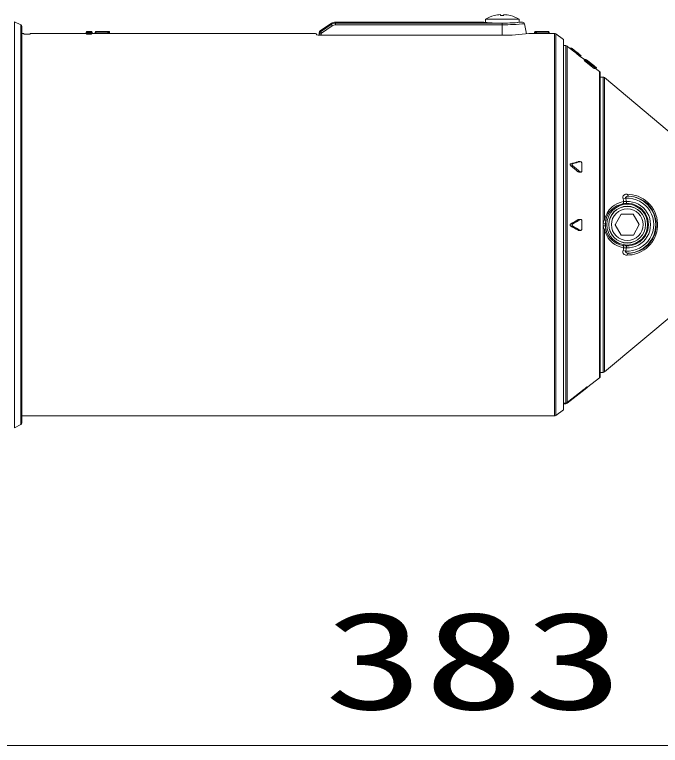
# Model space of a CAD drawing. Units: millimetres on the paper. Extents: x -63 to 65, y -59 to 60.
# Drawn here: x -3.17 to 12.7, y 13.7 to 31.67 of the extents above; entities that cross this region are included whole.
import ezdxf
from ezdxf.enums import TextEntityAlignment as Align

# ---------------------------------------------------------------- set-up
doc = ezdxf.new("R2010")
doc.units = ezdxf.units.MM
doc.layers.add('0-3_GAIKEI', color=4, linetype='Continuous', lineweight=9)
doc.layers.add('0-4_SUNPO', color=7, linetype='Continuous', lineweight=9)
doc.styles.add('ＭＳ ゴシック', font='')
doc.styles.get('ＭＳ ゴシック').set_extended_font_data('MS Gothic')

msp = doc.modelspace()

# ---------------------------------------------------------------- linework, layer by layer
at = {"layer": '0-3_GAIKEI'}
for p, q in [((8.611, 31.645), (8.611, 31.644)), ((8.771, 31.668), (8.771, 31.644)), ((8.851, 31.644), (8.851, 31.668)), ((9.011, 31.644), (9.011, 31.645)), ((-3.171, 21.513), (-3.171, 31.494)), ((4.341, 31.276), (4.605, 31.451)), ((4.605, 31.425), (4.605, 31.451)), ((8.321, 31.485), (4.716, 31.485)), ((4.716, 31.459), (8.811, 31.459)), ((8.359, 31.481), (8.321, 31.485)), ((8.396, 31.478), (8.396, 31.555)), ((9.226, 31.555), (8.396, 31.555)), ((8.811, 31.16), (8.811, 31.459)), ((9.226, 31.478), (9.226, 31.555)), ((9.301, 31.485), (9.282, 31.483)), ((9.311, 31.485), (9.301, 31.485)), ((9.404, 31.197), (9.36, 31.444)), ((-3.02, 31.419), (-3.02, 21.588)), ((4.341, 31.244), (4.605, 31.425)), ((4.341, 31.276), (4.341, 31.244)), ((4.369, 31.212), (4.632, 31.392)), ((-1.414, 31.235), (-1.401, 31.216)), ((-1.414, 31.205), (-1.414, 31.235)), ((-1.401, 31.192), (-1.401, 31.216)), ((-1.289, 31.255), (-1.301, 31.236)), ((-1.269, 31.235), (-1.281, 31.216)), ((-1.281, 31.192), (-1.281, 31.216)), ((-1.269, 31.235), (-1.269, 31.205)), ((-1.192, 31.205), (-1.269, 31.205)), ((-1.192, 31.235), (-1.192, 31.205)), ((-1.175, 31.205), (-1.192, 31.205)), ((-1.175, 31.234), (-1.175, 31.205)), ((-1.175, 31.234), (-0.881, 31.229)), ((-0.856, 31.255), (-1.172, 31.255)), ((-1.168, 31.254), (-0.874, 31.249)), ((-0.881, 31.229), (-0.881, 31.203)), ((-0.856, 31.255), (-0.86, 31.249)), ((-0.836, 31.235), (-0.84, 31.229)), ((-0.84, 31.229), (-0.84, 31.204)), ((-0.836, 31.235), (-0.836, 31.205)), ((4.31, 31.217), (4.31, 31.161)), ((4.36, 31.194), (4.36, 31.16)), ((9.606, 31.235), (9.61, 31.229)), ((9.606, 31.205), (9.606, 31.235)), ((9.61, 31.229), (9.61, 31.204)), ((9.938, 31.254), (9.645, 31.249)), ((9.945, 31.234), (9.652, 31.229)), ((9.652, 31.229), (9.652, 31.203)), ((9.945, 31.234), (9.945, 31.205)), ((9.962, 31.205), (9.945, 31.205)), ((9.962, 31.235), (9.962, 31.205)), ((10.095, 21.802), (10.095, 31.205)), ((10.125, 21.812), (10.125, 31.195)), ((10.374, 30.905), (10.374, 22.118)), ((10.405, 30.894), (10.405, 22.129)), ((10.465, 30.847), (10.514, 30.847)), ((10.482, 30.833), (10.531, 30.833)), ((10.753, 30.658), (10.514, 30.847)), ((10.514, 30.847), (10.531, 30.833)), ((10.514, 30.847), (10.514, 30.847)), ((10.66, 30.691), (10.708, 30.691)), ((10.703, 30.658), (10.751, 30.658)), ((10.751, 30.658), (10.753, 30.658)), ((10.825, 30.561), (10.873, 30.561)), ((10.825, 30.561), (10.873, 30.561)), ((10.825, 30.561), (10.825, 30.561)), ((10.873, 30.561), (10.873, 30.561)), ((10.829, 30.537), (10.878, 30.537)), ((10.829, 30.537), (10.829, 30.533)), ((10.829, 30.533), (10.877, 30.533)), ((11.071, 30.343), (10.829, 30.533)), ((10.878, 30.537), (10.877, 30.533)), ((11.12, 30.343), (10.877, 30.533)), ((11.09, 30.37), (10.878, 30.537)), ((10.901, 30.539), (10.901, 30.539)), ((10.912, 30.51), (10.931, 30.51)), ((10.914, 30.527), (10.918, 30.527)), ((10.918, 30.528), (10.997, 30.466)), ((10.98, 30.457), (10.996, 30.457)), ((10.99, 30.465), (10.998, 30.465)), ((11.087, 30.395), (10.997, 30.466)), ((11.052, 30.401), (11.07, 30.401)), ((11.057, 30.413), (11.064, 30.413)), ((11.076, 30.382), (11.089, 30.382)), ((11.119, 30.358), (11.089, 30.382)), ((11.097, 30.384), (11.097, 30.384)), ((11.113, 30.363), (11.124, 30.363)), ((11.125, 30.363), (11.124, 30.363)), ((11.071, 30.343), (11.12, 30.343)), ((11.111, 30.338), (11.116, 30.338)), ((11.118, 30.343), (11.116, 30.338)), ((11.199, 30.269), (11.199, 22.738)), ((11.294, 26.53), (11.294, 30.134)), ((11.326, 26.624), (11.326, 30.123)), ((10.672, 28.052), (10.721, 28.052)), ((10.679, 28.053), (10.728, 28.053)), ((10.495, 28.003), (10.543, 28.003)), ((10.495, 27.953), (10.543, 27.953)), ((10.672, 27.807), (10.721, 27.807)), ((10.696, 27.797), (10.745, 27.797)), ((11.843, 27.154), (11.779, 27.139)), ((11.862, 27.025), (11.86, 27.075)), ((10.673, 26.628), (10.722, 26.628)), ((10.688, 26.632), (10.737, 26.632)), ((10.495, 26.47), (10.544, 26.47)), ((10.496, 26.524), (10.544, 26.524)), ((11.294, 22.873), (11.294, 26.477)), ((10.673, 26.366), (10.721, 26.366)), ((10.688, 26.362), (10.736, 26.362)), ((11.326, 22.884), (11.326, 26.383)), ((11.86, 25.932), (11.862, 25.982)), ((11.843, 25.853), (11.779, 25.868)), ((10.84, 22.462), (10.824, 22.461)), ((10.912, 22.513), (10.913, 22.513)), ((10.374, 22.118), (10.312, 22.118)), ((10.312, 22.108), (10.374, 22.108)), ((10.405, 22.119), (10.405, 22.114)), ((-2.992, 21.803), (-2.942, 21.802))]:
    msp.add_line(p, q, dxfattribs=at)
at = {"layer": '0-3_GAIKEI', "color": 7}
for p, q in [((-3.02, 31.419), (-3.171, 31.494)), ((-2.992, 31.374), (-2.992, 21.633)), ((-2.992, 31.204), (-2.942, 31.205)), ((-2.946, 31.184), (-2.942, 31.185)), ((-2.946, 31.184), (-2.788, 31.184)), ((-2.942, 31.185), (-2.942, 31.205)), ((-2.792, 31.185), (-2.942, 31.185)), ((-1.414, 31.205), (-2.792, 31.205)), ((-2.792, 31.185), (-2.792, 31.205)), ((-2.788, 31.184), (-2.792, 31.185)), ((4.226, 31.205), (-0.836, 31.205)), ((9.606, 31.205), (9.461, 31.205)), ((10.095, 31.205), (9.962, 31.205)), ((10.312, 31.055), (10.125, 31.195)), ((10.312, 31.055), (10.312, 21.952)), ((10.312, 30.905), (10.374, 30.905)), ((10.465, 30.847), (10.405, 30.894)), ((10.465, 30.847), (10.482, 30.833)), ((10.828, 30.561), (10.705, 30.658)), ((11.199, 30.269), (11.104, 30.343)), ((11.218, 22.778), (11.218, 30.23)), ((11.294, 30.134), (11.218, 30.134)), ((13.072, 28.655), (11.326, 30.123)), ((13.189, 24.45), (11.326, 22.884)), ((11.294, 22.873), (11.218, 22.873)), ((11.199, 22.738), (10.913, 22.513)), ((10.847, 22.462), (10.405, 22.114)), ((10.84, 22.462), (10.405, 22.119)), ((10.824, 22.461), (10.405, 22.129)), ((10.374, 22.103), (10.312, 22.103)), ((10.374, 22.108), (10.374, 22.103)), ((10.312, 21.952), (10.125, 21.812)), ((10.095, 21.802), (-2.942, 21.802)), ((-3.02, 21.588), (-3.171, 21.513))]:
    msp.add_line(p, q, dxfattribs=at)
at = {"layer": '0-3_GAIKEI'}
for points in [[(4.716, 31.485), (4.716, 31.418), (8.811, 31.418)], [(-1.281, 31.216), (-1.282, 31.216), (-1.283, 31.216), (-1.295, 31.215), (-1.335, 31.214), (-1.378, 31.215), (-1.397, 31.216), (-1.401, 31.216), (-1.401, 31.216), (-1.401, 31.216)], [(-1.401, 31.192), (-1.401, 31.191), (-1.401, 31.191), (-1.399, 31.19), (-1.384, 31.188), (-1.343, 31.187), (-1.301, 31.188), (-1.287, 31.19), (-1.283, 31.191), (-1.282, 31.191), (-1.281, 31.192)], [(-1.289, 31.255), (-1.394, 31.255), (-1.381, 31.236)], [(-1.301, 31.236), (-1.302, 31.236), (-1.303, 31.236), (-1.314, 31.235), (-1.37, 31.235), (-1.379, 31.236), (-1.381, 31.236), (-1.381, 31.236), (-1.381, 31.236)], [(-0.881, 31.203), (-0.842, 31.203), (-0.84, 31.203), (-0.84, 31.204)], [(9.652, 31.203), (9.612, 31.203), (9.61, 31.203), (9.61, 31.204)], [(9.942, 31.255), (9.626, 31.255), (9.63, 31.249)], [(10.825, 30.561), (10.825, 30.561), (10.825, 30.561), (10.826, 30.559), (10.85, 30.537)], [(10.873, 30.561), (10.873, 30.561), (10.873, 30.56), (10.875, 30.559), (10.885, 30.549), (10.931, 30.51)], [(10.873, 30.561), (10.874, 30.561), (10.874, 30.561), (10.876, 30.56), (10.889, 30.551), (10.918, 30.528)], [(10.901, 30.539), (10.901, 30.539), (10.901, 30.539), (10.903, 30.538), (10.918, 30.527)], [(10.901, 30.539), (10.901, 30.539), (10.902, 30.538), (10.923, 30.519)], [(11.097, 30.384), (11.097, 30.385), (11.096, 30.386), (11.085, 30.396), (11.064, 30.413), (10.998, 30.465)], [(11.124, 30.363), (11.124, 30.363), (11.122, 30.364), (11.11, 30.372), (11.07, 30.401)], [(11.097, 30.384), (11.097, 30.384), (11.097, 30.384), (11.095, 30.386), (11.079, 30.396)], [(11.125, 30.363), (11.125, 30.363), (11.124, 30.363), (11.123, 30.365), (11.109, 30.377), (11.087, 30.395)], [(11.118, 30.359), (11.118, 30.36), (11.114, 30.363)], [(10.764, 28.025), (10.762, 28.032), (10.758, 28.039), (10.751, 28.045), (10.74, 28.051), (10.728, 28.053)], [(10.495, 28.003), (10.487, 28), (10.481, 27.994), (10.478, 27.986), (10.478, 27.976), (10.485, 27.963), (10.495, 27.953)], [(10.543, 28.003), (10.535, 28), (10.529, 27.994), (10.526, 27.986), (10.527, 27.976), (10.533, 27.963), (10.543, 27.953)], [(10.764, 27.811), (10.763, 27.806), (10.76, 27.802), (10.751, 27.798), (10.745, 27.797)], [(11.883, 27.25), (11.867, 27.252), (11.852, 27.252), (11.837, 27.25), (11.822, 27.245), (11.811, 27.238), (11.801, 27.23), (11.792, 27.22), (11.785, 27.209), (11.777, 27.189), (11.775, 27.165), (11.779, 27.139)], [(11.916, 27.204), (11.901, 27.204), (11.886, 27.201), (11.873, 27.197), (11.862, 27.191), (11.85, 27.182), (11.842, 27.17), (11.841, 27.162), (11.843, 27.154)], [(11.883, 27.25), (11.949, 27.247), (12.015, 27.238), (12.082, 27.223), (12.147, 27.201), (12.211, 27.173), (12.273, 27.138), (12.333, 27.097), (12.389, 27.05), (12.441, 26.996), (12.486, 26.94), (12.525, 26.88), (12.558, 26.816), (12.586, 26.749), (12.606, 26.68), (12.62, 26.61), (12.627, 26.538), (12.626, 26.467), (12.62, 26.396), (12.606, 26.326), (12.585, 26.257), (12.558, 26.191), (12.525, 26.128), (12.487, 26.068), (12.443, 26.013), (12.397, 25.965), (12.347, 25.921), (12.295, 25.883), (12.241, 25.85), (12.182, 25.821), (12.122, 25.797), (12.061, 25.779), (12, 25.766), (11.941, 25.759), (11.883, 25.757)], [(11.916, 27.204), (11.98, 27.2), (12.044, 27.189), (12.108, 27.172), (12.171, 27.149), (12.228, 27.121), (12.284, 27.088), (12.337, 27.049), (12.388, 27.004), (12.431, 26.957), (12.471, 26.905), (12.506, 26.849), (12.536, 26.79), (12.561, 26.725), (12.58, 26.658), (12.592, 26.59), (12.597, 26.52), (12.595, 26.451), (12.588, 26.391), (12.575, 26.331), (12.558, 26.273), (12.536, 26.216), (12.509, 26.162), (12.474, 26.107), (12.436, 26.055), (12.393, 26.008), (12.346, 25.966), (12.305, 25.934), (12.263, 25.905), (12.218, 25.88), (12.185, 25.864), (12.15, 25.85), (12.081, 25.827), (12.01, 25.812), (11.963, 25.806), (11.916, 25.803)], [(11.794, 27.071), (11.737, 27.059), (11.68, 27.041), (11.625, 27.016), (11.572, 26.986), (11.521, 26.948), (11.496, 26.926), (11.471, 26.902), (11.441, 26.867), (11.412, 26.828), (11.386, 26.786), (11.361, 26.736), (11.341, 26.682), (11.326, 26.624)], [(10.765, 26.611), (10.764, 26.616), (10.761, 26.621), (10.752, 26.628), (10.745, 26.631), (10.737, 26.632)], [(11.326, 26.624), (11.321, 26.62), (11.314, 26.609), (11.306, 26.59), (11.3, 26.57), (11.294, 26.53)], [(11.354, 26.606), (11.354, 26.608), (11.35, 26.613), (11.343, 26.616), (11.326, 26.624)], [(11.354, 26.606), (11.353, 26.602), (11.348, 26.572), (11.344, 26.528)], [(10.495, 26.47), (10.487, 26.476), (10.481, 26.484), (10.478, 26.493), (10.479, 26.504), (10.485, 26.516), (10.496, 26.524)], [(10.544, 26.47), (10.536, 26.476), (10.53, 26.484), (10.527, 26.493), (10.528, 26.504), (10.534, 26.516), (10.544, 26.524)], [(11.294, 26.477), (11.3, 26.437), (11.306, 26.417), (11.314, 26.398), (11.321, 26.387), (11.326, 26.383)], [(11.344, 26.479), (11.351, 26.419), (11.353, 26.405), (11.354, 26.401), (11.354, 26.399), (11.35, 26.394), (11.343, 26.391), (11.326, 26.383)], [(10.764, 26.383), (10.763, 26.378), (10.761, 26.373), (10.752, 26.366), (10.744, 26.363), (10.736, 26.362)], [(11.326, 26.383), (11.341, 26.325), (11.361, 26.271), (11.386, 26.221), (11.416, 26.173), (11.45, 26.129), (11.486, 26.09), (11.524, 26.056), (11.575, 26.019), (11.627, 25.989), (11.682, 25.966), (11.737, 25.948), (11.794, 25.936)], [(11.779, 25.868), (11.775, 25.843), (11.777, 25.818), (11.785, 25.797), (11.797, 25.781), (11.81, 25.769), (11.83, 25.76), (11.85, 25.755), (11.87, 25.755), (11.883, 25.757)], [(11.843, 25.853), (11.841, 25.845), (11.843, 25.836), (11.847, 25.828), (11.854, 25.821), (11.867, 25.813), (11.882, 25.807), (11.899, 25.804), (11.916, 25.803)], [(10.901, 22.513), (10.894, 22.513), (10.894, 22.513), (10.892, 22.512), (10.885, 22.507), (10.846, 22.479), (10.824, 22.461)]]:
    msp.add_lwpolyline(points, dxfattribs=at)
at = {"layer": '0-3_GAIKEI', "color": 7}
for points in [[(8.811, 31.16), (4.355, 31.16), (4.321, 31.16), (4.291, 31.163), (4.267, 31.167), (4.257, 31.17), (4.255, 31.171), (4.255, 31.172)], [(10.901, 22.513), (10.901, 22.513), (10.901, 22.513), (10.901, 22.512), (10.901, 22.511), (10.898, 22.509), (10.865, 22.481), (10.84, 22.462)]]:
    msp.add_lwpolyline(points, dxfattribs=at)
at = {"layer": '0-3_GAIKEI'}
msp.add_lwpolyline([(12.029, 26.761), (11.732, 26.76), (11.585, 26.502), (11.735, 26.246), (12.032, 26.247), (12.179, 26.505)], close=True, dxfattribs=at)
for radius in [0.502, 0.452, 0.45, 0.39]:
    msp.add_circle((11.882, 26.504), radius, dxfattribs=at)
for centre, radius, start, end in [((8.811, 30.863), 0.806, 104.3619, 120.977), ((8.811, 30.863), 0.805, 92.8467, 104.3803), ((8.811, 30.863), 0.781, 87.0654, 92.9346), ((8.811, 30.863), 0.806, 75.6205, 87.1526), ((8.811, 30.863), 0.805, 75.6195, 87.1536), ((8.811, 30.863), 0.806, 59.023, 75.6381), ((4.716, 31.285), 0.2, 90, 123.6901), ((4.716, 31.261), 0.198, 90, 124.1992), ((8.811, 36.442), 4.982, 264.3537, 275.6463), ((8.81, 36.278), 4.819, 270.0177, 275.9733), ((8.809, 37.295), 5.877, 270.0192, 275.3816), ((9.311, 31.435), 0.05, 10, 90), ((4.38, 31.217), 0.07, 123.6901, 180), ((4.716, 31.27), 0.147, 90, 124.4135), ((-1.394, 31.235), 0.02, 90, 180), ((-1.289, 31.235), 0.02, 0, 90), ((-1.179, 31.567), 0.333, 267.6663, 270.6522), ((-1.172, 31.235), 0.0201, 90, 180), ((-1.241, -2.213), 33.418, 89.3829, 89.8858), ((-1.169, 31.268), 0.0133, 257.4575, 275.9624), ((-0.867, 31.973), 0.745, 268.8897, 272.0916), ((-0.87, 31.347), 0.0988, 267.1713, 275.6424), ((-0.856, 31.235), 0.02, 0, 90), ((-0.836, 31.198), 0.0068, 90, 125.0681), ((4.38, 31.186), 0.0703, 123.8209, 180), ((4.381, 31.195), 0.0207, 124.7918, 180), ((9.626, 31.235), 0.02, 90, 180), ((9.606, 31.198), 0.0068, 54.9319, 90), ((9.637, 31.984), 0.755, 267.9226, 271.0791), ((9.64, 31.347), 0.0988, 264.3583, 272.8277), ((9.939, 31.268), 0.0133, 264.0399, 282.5412), ((9.942, 31.235), 0.0201, 0, 90), ((9.949, 31.567), 0.333, 269.3477, 272.3337), ((-4.7, 11.576), 24.552, 51.1275, 51.658), ((11.562, 31.74), 1.352, 230.8691, 233.1687), ((6.481, 24.767), 7.271, 51.5971, 52.3952), ((12.882, 32.869), 3.059, 230.1868, 231.981), ((13.33, 33.424), 3.775, 230.5321, 231.8109), ((13.276, 33.343), 3.678, 231.7046, 233.1456), ((12.711, 32.612), 2.751, 231.4884, 233.6322), ((11.059, 30.372), 0.0318, 355.8617, 16.9671), ((11.089, 30.349), 0.0314, 348.6259, 17.1884), ((0.544, 64.334), 37.669, 285.3179, 285.5982), ((0.592, 64.334), 37.669, 285.3179, 285.5982), ((10.679, 28.033), 0.0207, 90, 108.3811), ((10.727, 28.033), 0.0207, 90, 108.3811), ((-4.976, 8.993), 24.47, 50.2489, 50.7871), ((-4.927, 8.993), 24.47, 50.2489, 50.7871), ((7.88, 27.921), 2.885, 357.8173, 2.0658), ((10.697, 27.834), 0.0369, 228.403, 270), ((10.745, 27.834), 0.0369, 228.403, 270), ((8.859, 26.449), 3, 11.9592, 13.287), ((11.882, 26.504), 0.651, 266.5484, 93.4516), ((8.875, 26.45), 3.05, 11.8233, 13.331), ((11.882, 26.504), 0.702, 272.8138, 87.1861), ((11.865, 26.502), 0.521, 100.1999, 168.5044), ((11.887, 26.397), 0.629, 92.2169, 100.4556), ((11.86, 26.589), 0.486, 90, 97.7295), ((11.882, 26.504), 0.572, 267.8231, 92.1769), ((11.882, 26.504), 0.522, 267.8231, 92.1771), ((-1.972, 48.055), 24.88, 300.0729, 300.547), ((-1.923, 48.055), 24.88, 300.0729, 300.547), ((10.688, 26.605), 0.0269, 90, 122.4671), ((10.736, 26.605), 0.0269, 90, 122.4671), ((7.499, 26.504), 3.267, 357.8855, 1.8784), ((-1.822, 5.248), 24.538, 59.3874, 59.8672), ((-1.774, 5.248), 24.538, 59.3874, 59.8672), ((11.887, 26.504), 0.594, 177.4287, 182.5713), ((11.212, 24.404), 2.127, 86.4484, 87.8052), ((11.213, 28.586), 2.111, 272.1936, 273.5608), ((11.879, 26.504), 0.535, 177.429, 182.5713), ((11.882, 26.504), 0.296, 180, 180.659), ((11.882, 26.504), 0.296, 0, 0.6586), ((10.687, 26.389), 0.0269, 237.5394, 270), ((10.736, 26.389), 0.0269, 237.5394, 270), ((11.865, 26.505), 0.521, 191.4959, 259.8002), ((11.887, 26.61), 0.629, 259.5446, 267.7832), ((8.859, 26.558), 3, 346.713, 348.0408), ((11.86, 26.418), 0.487, 262.2721, 270), ((8.875, 26.557), 3.05, 346.669, 348.1767), ((13.59, 19.007), 4.412, 127.3668, 128.4495), ((10.374, 22.168), 0.05, 270, 308.422), ((10.374, 22.158), 0.0499, 270, 308.2468)]:
    msp.add_arc(centre, radius, start, end, dxfattribs=at)
at = {"layer": '0-3_GAIKEI', "color": 7}
for centre, radius, start, end in [((-3.042, 31.374), 0.05, 0, 63.435), ((8.808, 35.903), 4.743, 270.0411, 277.9198), ((10.011, -2.213), 33.418, 90.1142, 90.6171), ((10.095, 31.155), 0.05, 53.1301, 90), ((10.374, 30.855), 0.05, 51.7604, 90), ((-4.749, 11.576), 24.552, 51.1275, 51.658), ((11.513, 31.74), 1.352, 230.8691, 233.1687), ((11.168, 30.23), 0.05, 0, 51.7604), ((11.294, 30.084), 0.05, 49.9628, 90), ((11.294, 22.923), 0.05, 270, 310.0372), ((11.168, 22.778), 0.05, 308.2396, 0), ((10.374, 22.153), 0.05, 270, 308.2571), ((10.095, 21.852), 0.05, 270, 306.8699), ((-3.042, 21.633), 0.05, 296.565, 0)]:
    msp.add_arc(centre, radius, start, end, dxfattribs=at)
at = {"layer": '0-3_GAIKEI'}
for centre, major_axis, ratio, start_param, end_param in [((4.632, 31.383), (0.0282, -0.0413), 0.098946, 1.714697, 3.054717), ((-1.412, 27.787), (0.002, -3.417), 0.040947, 3.053617, 3.141575), ((-1.381, 31.216), (-0.0166, -0.0111), 0.998023, 4.125528, 5.694498), ((-1.301, 31.216), (0.0166, -0.0111), 0.998023, 0.588688, 2.157658), ((-1.271, 27.787), (-0.002, -3.417), 0.040947, 3.14161, 3.229568), ((-1.168, 31.234), (0, -0.02), 0.351064, 3.197515, 4.719288), ((-0.874, 31.229), (0, -0.02), 0.351064, 3.197515, 4.719288), ((-0.86, 31.229), (0.0166, -0.0111), 0.998023, 0.588688, 2.157658), ((4.36, 31.186), (-0.05, 0), 0.173649, 4.712389, 6.283185), ((4.369, 31.203), (0.0283, -0.0413), 0.099153, 1.714554, 3.045839), ((9.63, 31.229), (-0.0166, -0.0111), 0.998023, 4.125528, 5.694498), ((9.645, 31.229), (0, -0.02), 0.351064, 1.563898, 3.085671), ((9.938, 31.234), (0, 0.02), 0.351064, 4.70549, 6.227263), ((11.919, 27.261), (-0.0015, -0.0565), 0.651183, 4.912228, 6.248685), ((11.762, 27.064), (0.009, -0.0494), 0.657107, 0.046314, 1.58769), ((11.762, 25.943), (-0.009, -0.0494), 0.657116, 1.553912, 3.095293), ((11.919, 25.746), (0.0015, -0.0565), 0.651179, 3.176083, 4.512543)]:
    msp.add_ellipse(centre, major_axis=major_axis, ratio=ratio, start_param=start_param, end_param=end_param, dxfattribs=at)
at = {"layer": '0-3_GAIKEI', "color": 7}
for centre, major_axis, ratio, start_param, end_param in [((-2.942, 26.504), (0, -4.701), 0.008727, 3.141668, 3.235638), ((-2.792, 26.504), (0, -4.701), 0.008727, 3.047546, 3.141593), ((4.226, 26.504), (0, -4.701), 0.052408, 3.023182, 3.141593), ((4.226, 26.504), (0, 4.701), 0.052408, 6.164773, 6.283185)]:
    msp.add_ellipse(centre, major_axis=major_axis, ratio=ratio, start_param=start_param, end_param=end_param, dxfattribs=at)
at = {"layer": '0-4_SUNPO'}
msp.add_line((-8.627, 13.702), (24.636, 13.702), dxfattribs=at)

# ---------------------------------------------------------------- texts
at = {"layer": '0-4_SUNPO', "style": 'ＭＳ ゴシック', "width": 1.5}
msp.add_text('383', height=2.405, dxfattribs=at).set_placement((4.433, 13.864), align=Align.BOTTOM_LEFT)

doc.saveas('drawing.dxf')
